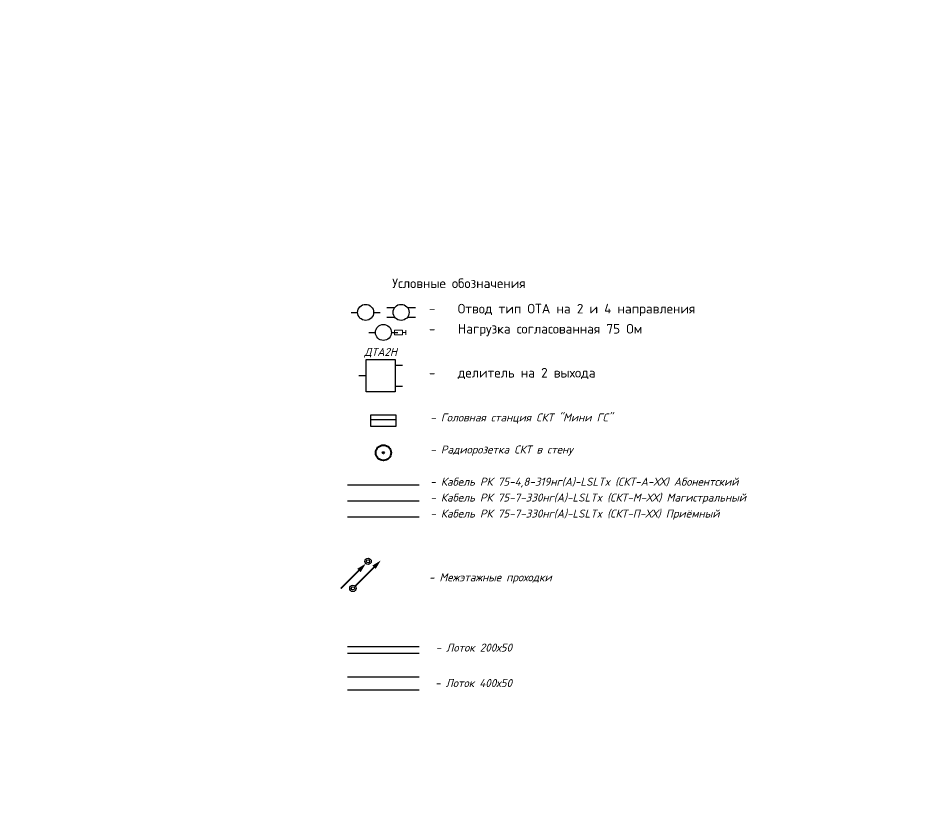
# Model space of a CAD drawing. Header units: millimetres. Extents: x 6978 to 1032874, y -121946 to 20667.
# Drawn here: x 53453 to 81423, y -117034 to -92144 of the extents above; entities that cross this region are included whole.
import ezdxf

# ---------------------------------------------------------------- set-up
doc = ezdxf.new("R2010")
doc.units = ezdxf.units.MM
doc.set_wipeout_variables(frame=1)
doc.linetypes.add('$AUDIT_BAD_LTYPE2', pattern=[0, 0, 0])
doc.layers.get('Defpoints').update_dxf_attribs({"lineweight": 50, "true_color": 0xbeff1a})
for name, color, linetype, lineweight in [('СС Текст', 7, 'Continuous', 25), ('СС_Схема', 7, 'Continuous', 30), ('ТВ. Абонентская', 3, 'Continuous', 30), ('текст', 7, 'Continuous', 13), ('Текст Радио', 7, 'Continuous', 20), ('Часофикация', 250, 'Continuous', 20)]:
    doc.layers.add(name, color=color, linetype=linetype, lineweight=lineweight)
doc.styles.add('DEN', font='isocpeur.ttf', dxfattribs={"height": 300})
doc.styles.add('ISOCPEUR', font='isocpeui.ttf', dxfattribs={"height": 2.5})

# ---------------------------------------------------------------- blocks, each defined once
blk = doc.blocks.new('*U262')
at = {"color": 0}
blk.add_lwpolyline([(-0.71, -0.71, 0, 1.5, 0), (-2.83, -2.83, 2, 2, 0)], format="xyseb", dxfattribs=at)
at = {"color": 0, "const_width": 0.5}
blk.add_lwpolyline([(-8.5, -8.5), (-2.83, -2.83)], dxfattribs=at)
at = {"color": 0}
for radius in [1, 0.5]:
    blk.add_circle((0, 0), radius, dxfattribs=at)
blk = doc.blocks.new('*U261')
at = {"color": 0}
blk.add_lwpolyline([(8.71, 8.71, 0, 1.5, 0), (6.59, 6.59, 2, 2, 0)], format="xyseb", dxfattribs=at)
at = {"color": 0, "const_width": 0.5}
blk.add_lwpolyline([(0.71, 0.71), (6.59, 6.59)], dxfattribs=at)
at = {"color": 0}
for radius in [1, 0.5]:
    blk.add_circle((0, 0), radius, dxfattribs=at)
blk = doc.blocks.new('*U266')
at = {"color": 0, "lineweight": 30}
blk.add_lwpolyline([(800, 0), (800, 350), (0, 350), (0, 0)], close=True, dxfattribs=at)
blk.add_lwpolyline([(800, 200), (0, 200)], dxfattribs=at)
blk = doc.blocks.new('A$C13B90458')
at = {"lineweight": 40}
for radius in [200, 18.8]:
    blk.add_circle((0, 0), radius, dxfattribs=at)
blk = doc.blocks.new('*U275')
for p, q in [((0, 0), (0, 10.09)), ((0, 10.09), (9, 10.09)), ((9, 10.09), (9, 0)), ((9, 8.33), (11.33, 8.33)), ((-2.33, 5.05), (0, 5.05)), ((9, 0), (0, 0)), ((9, 1.77), (11.33, 1.77))]:
    blk.add_line(p, q)
at = {"style": 'ISOCPEUR'}
blk.add_attdef('НАЗВАНИЕ', (-0.61, 11.2), '', height=2.5, dxfattribs=at)
blk = doc.blocks.new('*U277')
at = {"color": 0, "lineweight": 30}
for p, q in [((0, 250), (0, 450)), ((0, -450), (0, -250))]:
    blk.add_line(p, q, dxfattribs=at)
at = {"color": 0, "linetype": '$AUDIT_BAD_LTYPE2', "lineweight": 30}
blk.add_circle((0, 0), 250, dxfattribs=at)
blk = doc.blocks.new('*U276')
at = {"color": 0, "lineweight": 30}
for p, q in [((-150, 200), (-150, 450)), ((150, 200), (150, 450)), ((-150, -450), (-150, -200)), ((150, -450), (150, -200))]:
    blk.add_line(p, q, dxfattribs=at)
at = {"color": 0, "linetype": '$AUDIT_BAD_LTYPE2', "lineweight": 30}
blk.add_circle((0, 0), 250, dxfattribs=at)
blk = doc.blocks.new('Нагр 75 Ом')
for points in [[(2.5, 0), (3.5, 0)], [(3.5, 0.75), (3.5, -0.75)]]:
    blk.add_lwpolyline(points)
at = {"layer": 'Часофикация'}
blk.add_lwpolyline([(2.5, 0.75), (0, 0.75), (0, -0.75), (2.5, -0.75)], close=True, dxfattribs=at)

msp = doc.modelspace()

# ---------------------------------------------------------------- linework, layer by layer
at = {"layer": 'Defpoints'}
msp.add_ray((132282, 0), (0, -1), dxfattribs=at)

# ---------------------------------------------------------------- wipeouts: each hides what was drawn before it
msp.add_wipeout([(53453, -92949), (54122, -117034), (81423, -116949), (81188, -92144)]).dxf.layer = 'Текст Радио'

# ---------------------------------------------------------------- next in the draw order: linework, layer by layer
at = {"layer": 'СС_Схема', "color": 3}
msp.add_line((63753, -106721), (65991, -106721), dxfattribs=at)
at = {"layer": 'СС_Схема', "color": 1}
msp.add_line((63753, -107221), (65991, -107221), dxfattribs=at)
at = {"layer": 'СС_Схема', "color": 4}
msp.add_line((63753, -107721), (65991, -107721), dxfattribs=at)
at = {"layer": 'СС_Схема', "color": 67, "true_color": 0x727430}
for p, q in [((65991, -111780), (63753, -111780)), ((63753, -111980), (65991, -111980)), ((65991, -112727), (63753, -112727)), ((63753, -113127), (65991, -113127))]:
    msp.add_line(p, q, dxfattribs=at)

# ---------------------------------------------------------------- next in the draw order: block references
at = {"layer": 'СС Текст', "color": 3, "rotation": 270}
for name, p in [('*U277', (64318, -101337)), ('*U276', (65426, -101337))]:
    msp.add_blockref(name, p, dxfattribs=at)
at = {"layer": 'СС Текст', "color": 8, "rotation": 270}
msp.add_blockref('*U277', (64872, -101965), dxfattribs=at)
at = {"layer": 'СС_Схема', "xscale": 100, "yscale": 100, "zscale": 100}
msp.add_blockref('*U275', (64339, -103817), dxfattribs=at).add_auto_attribs({'НАЗВАНИЕ': 'ДТА2Н'})
at = {"layer": 'СС_Схема', "color": 5, "lineweight": 30}
msp.add_blockref('*U266', (64472, -104896), dxfattribs=at)
at = {"layer": 'СС_Схема', "color": 67, "true_color": 0x727430, "xscale": 100, "yscale": 100, "zscale": 100}
for name, p in [('*U262', (64393, -109112)), ('*U261', (63919, -109956))]:
    msp.add_blockref(name, p, dxfattribs=at)
at = {"layer": 'ТВ. Абонентская', "lineweight": 30, "ltscale": 5, "xscale": 1.2, "yscale": 1.2, "zscale": 1.2}
msp.add_blockref('A$C13B90458', (64872, -105721), dxfattribs=at)
at = {"layer": 'Текст Радио', "xscale": 100, "yscale": 100, "zscale": 100}
msp.add_blockref('Нагр 75 Ом', (65222, -101965), dxfattribs=at)

# ---------------------------------------------------------------- next in the draw order: texts
at = {"layer": 'СС_Схема', "ltscale": 100, "char_height": 250, "attachment_point": 5, "style": 'ISOCPEUR'}
for s, width, insert in [('\\pxql;- Головная станция СКТ "Мини ГС"', 11139.53, (71907, -104654)), ('\\pxql;- Радиорозетка СКТ в стену', 11139.53, (71907, -105654)), ('\\pxql;- Кабель РК 75-4,8-319нг(А)-LSLTx (СКТ-А-ХХ) Абонентский', 11139.53, (71907, -106654)), ('\\pxql;- Кабель РК 75-7-330нг(А)-LSLTx (СКТ-М-ХХ) Магистральный', 11139.53, (71907, -107154)), ('\\pxql;- Кабель РК 75-7-330нг(А)-LSLTx (СКТ-П-ХХ) Приёмный', 11139.53, (71907, -107654)), ('\\pxql;- Межэтажные проходки', 7258.59, (69923, -109644)), ('- {\\C7;Лоток 200х50\\P\\pxql;} ', 2852.05, (67697, -112013)), ('- {\\C7;Лоток 400х50} ', 2852.05, (67689, -112911))]:
    msp.add_mtext_dynamic_manual_height_columns(s, width=width, gutter_width=12.5, heights=[0], dxfattribs=dict(at, insert=insert))
at = {"layer": 'текст', "color": 7, "char_height": 300, "width": 13430.63, "attachment_point": 1, "style": 'DEN'}
for s, insert in [('\\pxi-3,l5,sm1.5,t5;Условные обозначения', (64547, -100280)), ('\\pxi-3,l5,sm1.5,t5;-^IОтвод тип ОТА на 2 и 4 направления', (65696, -101072)), ('\\pxi-3,l5,sm1.5,t5;-^IНагрузка согласованная 75 Ом', (65696, -101700)), ('\\pxi-3,l5,sm1.5,t5;-^Iделитель на 2 выхода', (65696, -103073))]:
    msp.add_mtext(s, dxfattribs=dict(at, insert=insert))

doc.saveas('drawing.dxf')
